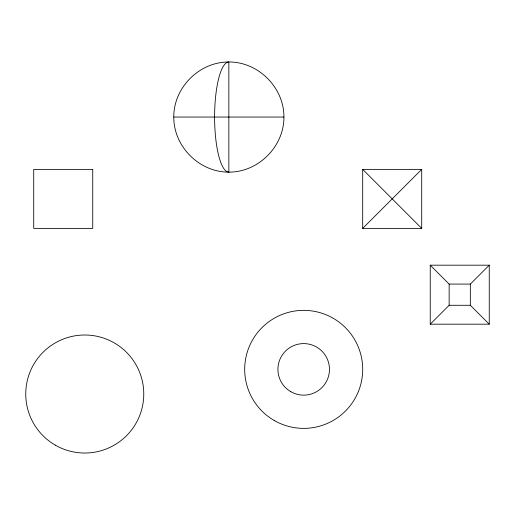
<?xml version="1.0" encoding="UTF-8"?>
<svg xmlns="http://www.w3.org/2000/svg" width="515" height="515" viewBox="0 0 515 515"><rect width="100%" height="100%" fill="white"/><g stroke="black" fill="none" stroke-linecap="round" stroke-linejoin="round"><path stroke-width="0.77" d="M173.78 117.053C173.594 87.576 199.376 61.794 228.853 61.98C258.324 61.794 284.106 87.576 283.926 117.053C284.106 146.524 258.324 172.306 228.853 172.126C199.376 172.306 173.594 146.524 173.78 117.053L283.926 117.053M362.695 228.383L421.708 169.377L421.708 228.383L362.695 228.383L362.695 169.377L421.708 169.377M430.244 324.186L449.144 305.279L449.144 284.08L430.244 265.18L489.25 265.18L489.25 324.186L430.244 324.186L430.244 265.18M489.25 324.186L470.343 305.279L470.343 284.08L489.25 265.18M449.144 284.08L470.343 284.08M449.144 305.279L470.343 305.279M362.695 169.377L421.708 228.383M92.732 169.377L33.726 169.377L33.726 228.383L92.732 228.383L92.732 169.377M228.853 172.126L228.853 61.98A55.073 14.253 -90 0 0 214.601 117.053A55.073 14.253 -90 0 0 228.853 172.126M55.253 445.115A59.006 59.006 0 0 0 143.769 394.014A59.006 59.006 0 0 0 55.253 342.913A59.006 59.006 0 0 0 55.253 445.115M274.192 420.465A59.006 59.006 0 0 0 362.702 369.364A59.006 59.006 0 0 0 274.192 318.264A59.006 59.006 0 0 0 274.192 420.465M290.808 391.69A25.776 25.776 0 0 0 329.471 369.364A25.776 25.776 0 0 0 290.808 347.046A25.776 25.776 0 0 0 290.808 391.69"/></g></svg>
